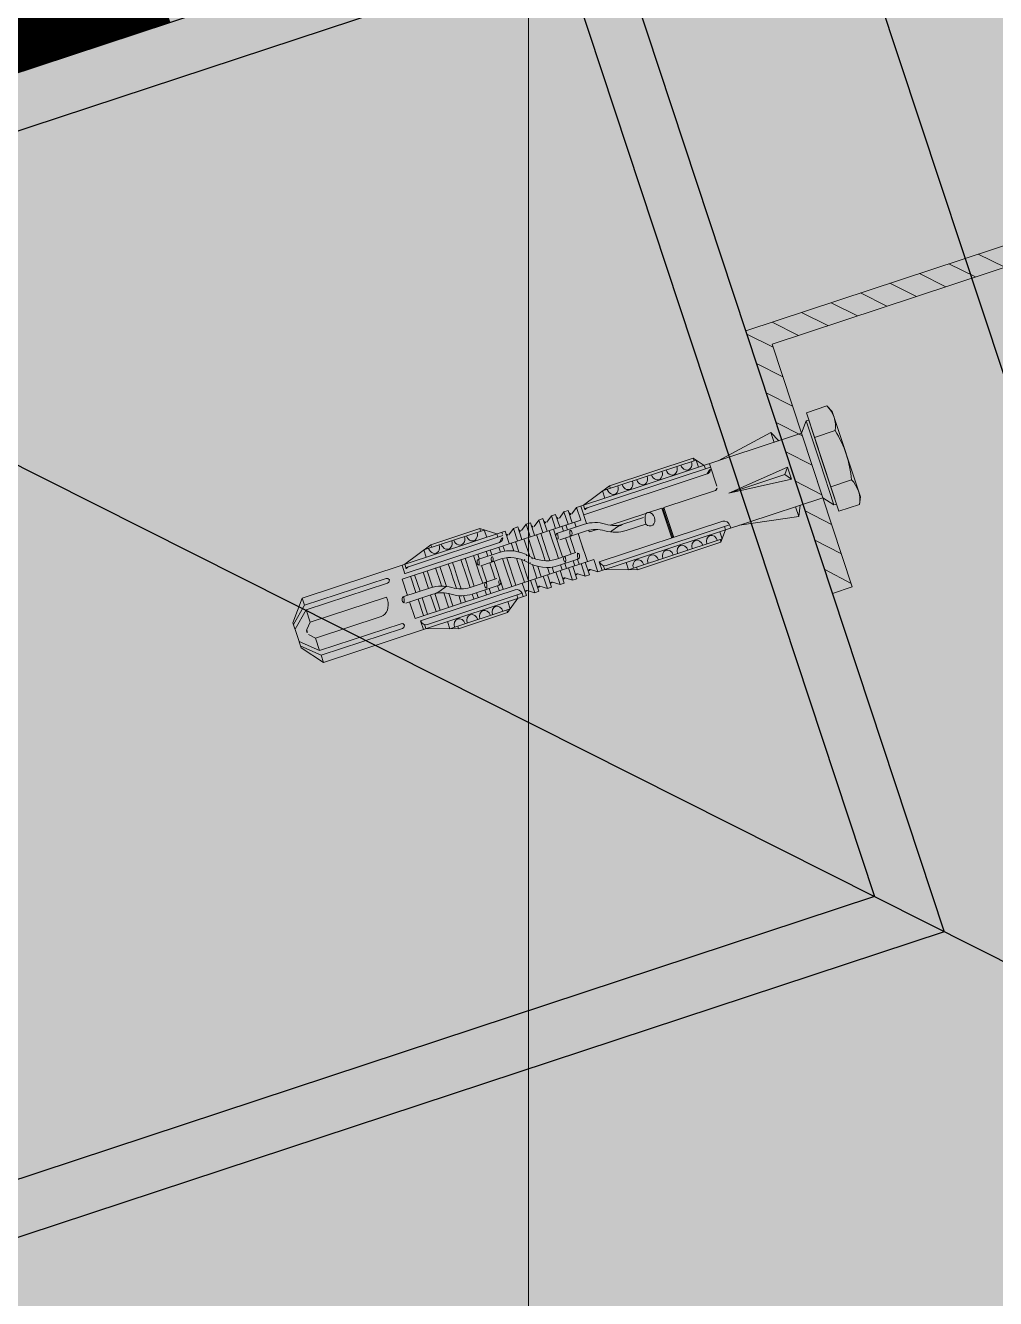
# Model space of a CAD drawing. Header units: metres. Extents: x 678805 to 1359287, y 2747329 to 5497370.
# Drawn here: x 679899.203 to 679899.3432, y 2748651.6376 to 2748651.8217 of the extents above; entities that cross this region are included whole.
import ezdxf

# ---------------------------------------------------------------- set-up
doc = ezdxf.new("R2010")
doc.units = ezdxf.units.M
doc.linetypes.add('XREF_MON_SFT_TREES$0$HIDDEN', pattern=[0.375, 0.25, -0.125])
for name, color, linetype in [('00_XREF_MON_HSC_PAVEMENT', 7, 'Continuous'), ('00_XREF_TWQ_BUILDINGS', 7, 'Continuous'), ('00_XREF_TWQ_SFT_TREES', 7, 'Continuous'), ('XREF_MON_BUILDINGS$0$00-Modulos DEFINIDOS', 7, 'Continuous'), ('XREF_MON_BUILDINGS$0$00-Modulos ROOFS', 2, 'Continuous'), ('XREF_MON_BUILDINGS$0$02-L-01_Structure', 2, 'Continuous'), ('XREF_MON_BUILDINGS$0$02-L-01_Struture aux', 4, 'Continuous'), ('XREF_MON_BUILDINGS$0$02-L-Insulation', 252, 'Continuous'), ('XREF_MON_SFT_TREES$0$SL_TREE_CANOPY', 251, 'XREF_MON_SFT_TREES$0$HIDDEN')]:
    doc.layers.add(name, color=color, linetype=linetype)
doc.layers.add('XREF_MON_BUILDINGS$0$0-WIPEOUTS', color=7, linetype='Continuous', true_color=0xffffff)
doc.layers.add('XREF_MON_SFT_TREES$0$SL_TREE_ACACIA_ETBAICA', color=7, linetype='Continuous', true_color=0x405700)
doc.layers.add('XREF_MON_BUILDINGS$0$00-AUX STRUCTURE', color=3, linetype='Continuous', plot=False)
for name, color, linetype, lineweight in [('XREF_MON_BUILDINGS$0$02-H-251', 251, 'Continuous', 0), ('XREF_MON_BUILDINGS$0$02-L-01_Structure L', 7, 'Continuous', 5), ('XREF_MON_BUILDINGS$0$02-L-01_Structure T', 8, 'Continuous', 5)]:
    doc.layers.add(name, color=color, linetype=linetype, lineweight=lineweight)
for name, color, linetype, lineweight, true_color in [('XREF_MON_BUILDINGS$0$02-KH-01 Water_Toilets', 7, 'Continuous', 30, 0x3877ff), ('XREF_MON_HSC_PAVEMENT$0$03-TR-Pavement_01_Compacted Ground', 7, 'Continuous', 5, 0x5a4f30), ('XREF_MON_HSC_PAVEMENT$0$03-TR-Pavement_06_Concrete Slab in situ', 7, 'Continuous', 9, 0xf7f7f7)]:
    doc.layers.add(name, color=color, linetype=linetype, lineweight=lineweight, true_color=true_color)
doc.layers.get('XREF_MON_BUILDINGS$0$02-KH-01 Water_Toilets').off()
doc.layers.get('XREF_MON_SFT_TREES$0$SL_TREE_ACACIA_ETBAICA').off()
doc.linetypes.add('XREF_MON_BUILDINGS$0$BATTING', pattern='A,0.0001,-0.1,[134,ltypeshp.shx,S=0.1,R=0,X=-0.1,Y=0],-0.2,[134,ltypeshp.shx,S=0.1,R=180,X=0.1,Y=0],-0.1', length=0.4001)

# ---------------------------------------------------------------- blocks, each defined once
blk = doc.blocks.new('XREF_MON_BUILDINGS$0$modulo kiosco')
at = {"layer": 'XREF_MON_BUILDINGS$0$0-WIPEOUTS', "true_color": 0xfcfcfc}
h = blk.add_hatch(color=7, dxfattribs=at)
h.dxf.hatch_style = 1
h.paths.add_polyline_path([(119.6986085139215, -61.62058441969566), (119.6986085125245, -56.82058442011476), (124.4986085132696, -56.82058442058042), (124.4986085123383, -61.62058442132547)])
at = {"layer": 'XREF_MON_BUILDINGS$0$00-Modulos ROOFS'}
blk.add_line((119.6986085125245, -56.82058442011476), (124.4986085118726, -61.62058442248963), dxfattribs=at)
blk = doc.blocks.new('XREF_MON_BUILDINGS$0$PILAR STRUCTURE')
at = {"layer": 'XREF_MON_BUILDINGS$0$02-L-01_Structure', "linetype": 'Continuous'}
h = blk.add_hatch(dxfattribs=at)
h.set_pattern_fill('ANGLE', color=252)
h.set_pattern_definition([(0, (-144.6596111481284, 18.56842418532225), (0, 6.985), [5.08, -1.905]), (90, (-144.6596111481284, 18.56842418532225), (-6.985, 4.277078946022131e-16), [5.08, -1.905])])
h.paths.add_polyline_path([(-0.0800000000000125, -0.08000000000000185), (0.07999999999998408, -0.08000000000000185), (0.07999999999998408, 0.0799999999999983), (-0.0800000000000125, 0.0799999999999983)])
h.paths.add_polyline_path([(-0.07200000000000273, -0.07200000000000273), (0.0719999999999743, -0.07200000000000273), (0.0719999999999743, 0.07199999999999918), (-0.07200000000000273, 0.07199999999999918)], flags=16)
h = blk.add_hatch(color=252, dxfattribs=at)
h.dxf.hatch_style = 1
h.paths.add_polyline_path([(-0.07200000000000273, -0.07200000000000273), (0.0719999999999743, -0.07200000000000273), (0.0719999999999743, 0.07199999999999918), (-0.07200000000000273, 0.07199999999999918)], flags=16)
h.paths.add_polyline_path([(-0.0800000000000125, -0.08000000000000185), (0.07999999999998408, -0.08000000000000185), (0.07999999999998408, 0.0799999999999983), (-0.0800000000000125, 0.0799999999999983)])
for points in [[(-0.0800000000000125, -0.08000000000000185), (0.07999999999998408, -0.08000000000000185), (0.07999999999998408, 0.0799999999999983), (-0.0800000000000125, 0.0799999999999983)], [(-0.07200000000000273, -0.07200000000000273), (0.0719999999999743, -0.07200000000000273), (0.0719999999999743, 0.07199999999999918), (-0.07200000000000273, 0.07199999999999918)]]:
    blk.add_lwpolyline(points, close=True, dxfattribs=at)
blk = doc.blocks.new('XREF_MON_BUILDINGS$0$ULMA_Escuadra40x80_Seccion')
at = {"layer": 'XREF_MON_BUILDINGS$0$02-H-251', "ltscale": 125}
h = blk.add_hatch(dxfattribs=at)
h.set_pattern_fill('ANSI31', color=256, scale=0.001, angle=360, style=0)
h.set_pattern_definition([(45, (0, 0), (-0.002245064030267288, 0.002245064030267289), [])])
h.paths.add_polyline_path([(0, 0.0799999999994725), (0.002999999989697244, 0.0799999999994725), (0.002999999989697244, 0.002999999999701686), (0.03999999999359716, 0.002999999999701686), (0.03999999999359716, 0), (0, 0)])
at = {"layer": 'XREF_MON_BUILDINGS$0$02-L-01_Structure L', "linetype": 'Continuous'}
blk.add_lwpolyline([(0, 0.0799999999994725), (0.002999999989697244, 0.0799999999994725), (0.002999999989697244, 0.002999999999701686), (0.03999999999359716, 0.002999999999701686), (0.03999999999359716, 0), (0, 0)], close=True, dxfattribs=at)
blk = doc.blocks.new('XREF_MON_BUILDINGS$0$ULMA_Anclaje fijacion a forjado y a cerramiento base')
at = {"layer": 'XREF_MON_BUILDINGS$0$02-L-01_Structure T', "linetype": 'Continuous'}
for p, q in [((0.001999999680265319, 0.007505513633077499), (0.0059194662826485, 0.007505513633077499)), ((0.001999999680265319, -0.007505513666728802), (0.001999999680265319, 0.007505513633077499)), ((0.006499999683001079, 0.00650000033328979), (0.0059194662826485, 0.007505513633077499)), ((-0.07549999996990664, 0.004900000054021802), (-0.06990192376542836, 0.006400000053872645)), ((-0.05990525586821605, 0.006000000053973054), (-0.07139474408904789, 0.006000000053973054)), ((-0.07139474408904789, 0.006000000053973054), (-0.07139474408904789, 0.004900000054021802)), ((-0.07139474408904789, 0.006000000053973054), (-0.07139474408904789, 0.004900000054021802)), ((-0.0605980761902174, 0.006400000053872645), (-0.06990192376542836, 0.006400000053872645)), ((-0.06990192376542836, 0.006400000053872645), (-0.06990192376542836, 0.006000000053973054)), ((-0.0605980761902174, 0.006400000053872645), (-0.0605980761902174, 0.006000000053973054)), ((-0.06059807618294144, 0.006400000053872645), (-0.05799999996816041, 0.004900000054021802)), ((-0.05990525586821605, 0.006000000053973054), (-0.05990525586821605, 0.004900000054021802)), ((-0.04149999997025589, 0.004900000054021802), (-0.03590192376577761, 0.006400000053872645)), ((-0.01959999997052364, 0.006000000053973054), (-0.03739474408939714, 0.006000000053973054)), ((-0.03739474408939714, 0.006000000053973054), (-0.03739474408939714, 0.004900000054021802)), ((-0.01999999996769475, 0.006400000053872645), (-0.03590192376577761, 0.006400000053872645)), ((-0.03590192376577761, 0.006400000053872645), (-0.03590192376577761, 0.006000000053973054)), ((-0.01999999996769475, 0.006400000053872645), (-0.01999999996769475, 0.006000000053973054)), ((-0.01849999996920815, 0.004900000054021802), (-0.01999999996769475, 0.006400000053872645)), ((-0.01959999997052364, 0.004900000054021802), (-0.01959999997052364, 0.006000000053973054)), ((-0.005200000319746323, 0.006399999982932059), (-0.01587305490102153, 0.004899999983081216)), ((-0.005199999970500357, 0.004900000054021802), (-0.005199999970500357, 0.006400000053872645)), ((-0.005199999970500357, 0.006400000053872645), (-0.004333974560722709, 0.004900000054021802)), ((0.001500000034866389, 0.006400000053872645), (2.91038304567337e-11, 0.004900000054021802)), ((0.002000000029511284, 0.006400000053872645), (0.001500000034866389, 0.006400000053872645)), ((0.001500000034866389, 5.411493475548923e-11), (0.001500000034866389, 0.006400000053872645)), ((0.002000000029511284, 5.411493475548923e-11), (0.002000000029511284, 0.006400000053872645)), ((0.006499999683001079, -0.006499999667084921), (0.006499999683001079, 0.00650000033328979)), ((-0.09499999996478437, 0.004900000054021802), (-0.09799999996903352, 0.001900000053865369)), ((-0.09500000016123522, 0.003800290978233534), (-0.09800000016548438, 0.001649701530368475)), ((-0.05639999997220002, 0.004900000040834129), (-0.09499999997206032, 0.004900000040834129)), ((-0.09500000016123522, 0.003800290978233534), (-0.09500000016123522, 0.004899999999906868)), ((-0.07949999999982538, 0.003800290978233534), (-0.09500000016123522, 0.003800290978233534)), ((-0.07921132486808347, 0.003735412722562614), (-0.07949999999982538, 0.003800290978233534)), ((-0.07899999999790452, 0.003446737587637472), (-0.07921132486808347, 0.003735412722562614)), ((-0.07599999997182749, 0.003600000040933082), (-0.07599999997182749, 0.004900000040834129)), ((-0.07549999996990664, 0.004266025754077418), (-0.07549999996990664, 0.004900000054021802)), ((-0.05702020314492984, 0.004400000053919939), (-0.07499999996798579, 0.004400000053919939)), ((-0.05799999999726424, 0.004899999999906868), (-0.05799999999726424, 0.004399999999805004)), ((-0.0569999999643187, 0.004600000053869735), (-0.0569999999643187, 0.004900000054021802)), ((-0.05639999997220002, 0.003000000040628947), (-0.05639999997220002, 0.004900000040834129)), ((-0.05479999996896368, 0.004900000040834129), (-0.05594999997265404, 0.004236047240738117)), ((-0.0539999999673455, 0.004900000040834129), (-0.05479999996896368, 0.004900000040834129)), ((-0.05479999996896368, 0.003000000040628947), (-0.05479999996896368, 0.004900000040834129)), ((-0.0539999999673455, 0.003000000040628947), (-0.0539999999673455, 0.004900000040834129)), ((-0.05239999997138511, 0.004900000040834129), (-0.05354999996779952, 0.004236047240738117)), ((-0.05239999997138511, 0.003000000040628947), (-0.05239999997138511, 0.004900000040834129)), ((-0.05159999996976694, 0.004900000040834129), (-0.05239999997138511, 0.004900000040834129)), ((-0.05159999996976694, 0.003000000040628947), (-0.05159999996976694, 0.004900000040834129)), ((-0.04999999997380655, 0.004900000040834129), (-0.05114999997022096, 0.004236047240738117)), ((-0.04919999997218838, 0.004900000040834129), (-0.04999999997380655, 0.004900000040834129)), ((-0.04999999997380655, 0.003000000040628947), (-0.04999999997380655, 0.004900000040834129)), ((-0.04919999997218838, 0.003000000040628947), (-0.04919999997218838, 0.004900000040834129)), ((-0.04759999996895203, 0.004900000040834129), (-0.0487499999726424, 0.004236047240738117)), ((-0.04759999996895203, 0.003000000040628947), (-0.04759999996895203, 0.004900000040834129)), ((-0.04679999996733386, 0.004900000040834129), (-0.04759999996895203, 0.004900000040834129)), ((-0.04679999996733386, 0.003000000040628947), (-0.04679999996733386, 0.004900000040834129)), ((-0.04519999997137347, 0.004900000040834129), (-0.04634999996778788, 0.004236047240738117)), ((-0.0443999999697553, 0.004900000040834129), (-0.04519999997137347, 0.004900000040834129)), ((-0.04519999997137347, 0.003000000040628947), (-0.04519999997137347, 0.004900000040834129)), ((-0.0443999999697553, 0.003000000040628947), (-0.0443999999697553, 0.004900000040834129)), ((-0.04279999997379491, 0.004900000040834129), (-0.04394999997020932, 0.004236047240738117)), ((2.91038304567337e-11, 0.004900000054021802), (-0.04279999996651895, 0.004900000054021802)), ((-0.04279999997379491, 0.003000000040628947), (-0.04279999997379491, 0.004900000040834129)), ((-0.04199999996490078, 0.004900000054021802), (-0.04199999996490078, 0.002243997654204577)), ((-0.04149999997025589, 0.004266025478955271), (-0.04149999997025589, 0.004900000054021802)), ((-0.017520182816952, 0.004400000053919939), (-0.04099999996833503, 0.004400000053919939)), ((-0.01849999996920815, 0.004900000054021802), (-0.01849999996920815, 0.004400000053919939)), ((-0.01749999996536644, 0.004900000054021802), (-0.01749999996536644, 0.001469047654154565)), ((2.91038304567337e-11, 5.411493475548923e-11), (2.91038304567337e-11, 0.004900000054021802)), ((0.001999999680265319, 0.003752758733298833), (0.0059194662826485, 0.003752758733298833)), ((-0.09800000016548438, 0.0009425947491763509), (-0.09500000016123522, 0.00309318419704141)), ((-0.09799999996903352, 5.411493475548923e-11), (-0.09799999996903352, 0.001900000053865369)), ((-0.07950095342675922, 0.00309318419704141), (-0.09500000000116415, 0.00309318419704141)), ((-0.09500000016123522, 0.001212165931974596), (-0.09500000016123522, 0.00309318419704141)), ((-0.07949999999982538, 0.00309318419704141), (-0.07921132486808347, 0.003158062453167076)), ((-0.07921132486808347, 0.003158062453167076), (-0.07899999999790452, 0.003446737587637472)), ((-0.04279999997379491, 0.003000000040628947), (-0.07679999997344567, 0.003000000040628947)), ((-0.07679999997344567, 0.0004999963407499308), (-0.07679999997344567, 0.003000000040628947)), ((-0.05799999996816041, 0.003600000054120756), (-0.07597979684214806, 0.003600000054120756)), ((-0.07519999997020932, 0.0004999878656235524), (-0.07519999997020932, 0.003000000040628947)), ((-0.07439999996859115, 0.000499983615554811), (-0.07439999996859115, 0.003000000040628947)), ((-0.07279999997263076, 0.0004999751408831798), (-0.07279999997263076, 0.003000000040628947)), ((-0.07199999997101258, 0.0004999709158255428), (-0.07199999997101258, 0.003000000040628947)), ((-0.07039999996777624, 0.0007838919409550726), (-0.07039999996777624, 0.003000000040628947)), ((-0.06959999997343402, 0.003000000040628947), (-0.06959999997343402, -3.774075094042928e-05)), ((-0.06799999997019768, 0.001888627379230456), (-0.06799999997019768, 0.003000000054271368)), ((-0.06799999997019768, 0.0008294746289720933), (-0.06799999997019768, 0.001888627379230456)), ((-0.0671999999685795, 0.002098475703860458), (-0.0671999999685795, 0.003000000054271368)), ((-0.0671999999685795, 0.001074557454103342), (-0.0671999999685795, 0.002098475703860458)), ((-0.06559999996534316, 0.002250000054118573), (-0.06559999996534316, 0.003000000054271368)), ((-0.06559999996534316, 0.001250000053914846), (-0.06559999996534316, 0.002250000054118573)), ((-0.06479999997100094, 0.002250000054118573), (-0.06479999997100094, 0.003000000054271368)), ((-0.06479999997100094, 0.001250000053914846), (-0.06479999997100094, 0.002250000054118573)), ((-0.0631999999677646, 0.002250000054118573), (-0.0631999999677646, 0.003000000054271368)), ((-0.0631999999677646, 0.001250000053914846), (-0.0631999999677646, 0.002250000054118573)), ((-0.05863006513391156, 0.002250000000458385), (-0.06250000033469405, 0.002250000000458385)), ((-0.06239999996614642, 0.002250000054118573), (-0.06239999996614642, 0.003000000054271368)), ((-0.06079999997018604, 0.002250000054118573), (-0.06079999997018604, 0.003000000054271368)), ((-0.05999999996856786, 0.002250000054118573), (-0.05999999996856786, 0.003000000054271368)), ((-0.05839999996533152, 0.002246470569389203), (-0.05839999996533152, 0.003000000054271368)), ((-0.0575999999709893, 0.002178927737077174), (-0.0575999999709893, 0.003000000054271368)), ((-0.05599999996775296, 0.001773728350144665), (-0.05599999996775296, 0.003000000054271368)), ((-0.05519999996613478, 0.001419681868355838), (-0.05519999996613478, 0.003000000054271368)), ((-0.05359999997017439, 0.0003147642983094556), (-0.05359999997017439, 0.003000000040628947)), ((-0.05279999996855622, 4.092726157978177e-11), (-0.05279999996855622, 0.003000000040628947)), ((-0.05119999997259583, 4.092726157978177e-11), (-0.05119999997259583, 0.003000000040628947)), ((-0.05039999997097766, 4.092726157978177e-11), (-0.05039999997097766, 0.003000000040628947)), ((-0.04879999996774131, 0.002250000054118573), (-0.04879999996774131, 0.003000000054271368)), ((-0.04879999996774131, 0.001250000053914846), (-0.04879999996774131, 0.00262500005419497)), ((-0.0479999999733991, 4.092726157978177e-11), (-0.0479999999733991, 0.003000000040628947)), ((-0.04238871808775002, 0.002249999982723239), (-0.04750000033527613, 0.002249999982723239)), ((-0.04639999997016275, 0.002250000054118573), (-0.04639999997016275, 0.003000000054271368)), ((-0.04559999996854458, 0.002250000054118573), (-0.04559999996854458, 0.003000000054271368)), ((-0.04399999996530823, 0.002250000054118573), (-0.04399999996530823, 0.003000000054271368)), ((-0.04399999996530823, 0.002250000054118573), (-0.04399999996530823, 0.003000000054271368)), ((-0.01849999996920815, 0.003600000054120756), (-0.04197979586751899, 0.003600000054120756)), ((-0.09799999999813735, 0), (-0.09799999999813735, -0.001900000000205182)), ((-0.09500000000116415, 0.001212165931974596), (-0.09598054861999117, 0.0003815084141933767)), ((-0.08050000000366708, 0.001212165931974596), (-0.09500000000116415, 0.001212165931974596)), ((-0.08050000031653326, 0.0007878340506977111), (-0.08050000031653326, 0.001212165915148944)), ((-0.07238871805748204, 0.0005000000005566108), (-0.07750000029773219, 0.0005000000005566108)), ((-0.07238871783920331, 0.0005000000005566108), (-0.07749997821520083, 0.0005000000005566108)), ((-0.07039999996777624, 0.0002553429039835464), (-0.07039999996777624, 0.0007838919541427458)), ((-0.06799999997019768, 4.092726157978177e-11), (-0.06799999997019768, 0.0008294746157844202)), ((-0.06799999997019768, 4.092726157978177e-11), (-0.06799999997019768, -0.0007950077156237967)), ((-0.0671999999685795, 4.092726157978177e-11), (-0.0671999999685795, 0.001074557440915669)), ((-0.0671999999685795, 4.092726157978177e-11), (-0.0671999999685795, -0.001052696669376019)), ((-0.06559999997261912, 4.092726157978177e-11), (-0.06559999997261912, 0.001250000040727173)), ((-0.06559999997261912, 4.092726157978177e-11), (-0.06559999997261912, -0.001249999959327397)), ((-0.06479999997100094, 4.092726157978177e-11), (-0.06479999997100094, 0.001250000040727173)), ((-0.06479999997100094, 4.092726157978177e-11), (-0.06479999997100094, -0.001249999959327397)), ((-0.0631999999677646, 4.092726157978177e-11), (-0.0631999999677646, 0.001250000040727173)), ((-0.0631999999677646, 4.092726157978177e-11), (-0.0631999999677646, -0.001249999959327397)), ((-0.05863006513391156, 0.001250000000254659), (-0.06249989908974385, 0.001250000000254659)), ((-0.06239999997342238, 4.092726157978177e-11), (-0.06239999997342238, 0.001250000040727173)), ((-0.06239999997342238, 4.092726157978177e-11), (-0.06239999997342238, -0.001249999959327397)), ((-0.06079999997018604, 4.092726157978177e-11), (-0.06079999997018604, 0.001250000040727173)), ((-0.06079999997018604, 4.092726157978177e-11), (-0.06079999997018604, -0.001249999959327397)), ((-0.05999999996856786, 4.092726157978177e-11), (-0.05999999996856786, 0.001250000040727173)), ((-0.05999999996856786, 4.092726157978177e-11), (-0.05999999996856786, -0.002999999959229172)), ((-0.05839999997260747, 4.092726157978177e-11), (-0.05839999997260747, 0.001245927241143363)), ((-0.05839999997260747, 4.092726157978177e-11), (-0.05839999997260747, -0.002999999959229172)), ((-0.0575999999709893, -0.002999999959229172), (-0.0575999999709893, 0.001167863121281698)), ((-0.05599999996775296, 4.092726157978177e-11), (-0.05599999996775296, 0.0006941365782040521)), ((-0.05599999996775296, 4.092726157978177e-11), (-0.05599999996775296, -0.002999999959229172)), ((-0.05519999997341074, 0.0002712911496018933), (-0.05519999997341074, -0.002999999959229172)), ((-0.05279999996855622, 4.092726157978177e-11), (-0.05279999996855622, -0.0002712910677473701)), ((-0.05119999997259583, 4.092726157978177e-11), (-0.05119999997259583, -0.0009957987340385444)), ((-0.05039999997097766, 4.092726157978177e-11), (-0.05039999997097766, -0.001172616259282222)), ((-0.04879999996774131, 4.092726157978177e-11), (-0.04879999996774131, 0.001250000040727173)), ((-0.04879999996774131, 4.092726157978177e-11), (-0.04879999996774131, -0.001249999959327397)), ((-0.0479999999733991, 4.092726157978177e-11), (-0.0479999999733991, -0.001249999959327397)), ((-0.04238871799316257, 0.001249999982974259), (-0.04749997836916009, 0.001249999982974259)), ((-0.04639999997016275, 4.092726157978177e-11), (-0.04639999997016275, 0.001250000040727173)), ((-0.04639999997016275, 4.092726157978177e-11), (-0.04639999997016275, -0.001249999959327397)), ((-0.04559999996854458, 4.092726157978177e-11), (-0.04559999996854458, 0.001250000040727173)), ((-0.04559999996854458, 4.092726157978177e-11), (-0.04559999996854458, -0.001249999959327397)), ((-0.04399999997258419, 4.092726157978177e-11), (-0.04399999997258419, 0.001250000040727173)), ((-0.04399999997258419, 4.092726157978177e-11), (-0.04399999997258419, 0.001250000040727173)), ((-0.04399999997258419, 4.092726157978177e-11), (-0.04399999997258419, -0.001249999959327397)), ((-0.04399999997258419, 4.092726157978177e-11), (-0.04399999997258419, -0.002999999959229172)), ((-0.04199999996490078, 0.001243073279056262), (-0.04199999996490078, 0.0009690476540527015)), ((-0.04049836142075947, 0.0009690476540527015), (-0.04197979586751899, 0.0009690476540527015)), ((-0.03124687392119085, 0.0009690476540527015), (-0.03803526836418314, 0.0009690476540527015)), ((-0.03186602826463059, 0.0004999956327083055), (-0.03561142804392148, 0.0005000794471925474)), ((-0.03561128240835387, 0.0005000000001018634), (-0.03186602558707818, 0.0005000000001018634)), ((-0.02819999996427214, 0.0009690476540527015), (-0.03075312601140467, 0.0009690476540527015)), ((-0.02819999996427214, 0.0009690476540527015), (-0.02799999996932456, 0.0007690476541029057)), ((-0.02819999996427214, 0.0009690476540527015), (-0.02819999996427214, -0.003599999945890886)), ((-0.02779999996710103, 0.0009690476540527015), (-0.02799999996932456, 0.0007690476541029057)), ((-0.02799999996932456, 0.0007690476541029057), (-0.02799999996932456, -0.003599999945890886)), ((-0.02779999996710103, 0.0009690476540527015), (-0.02779999996710103, -0.003599999945890886)), ((-0.01799999996728729, 0.0009690476540527015), (-0.02779999996710103, 0.0009690476540527015)), ((-0.004333974917244632, 0.000915883743800805), (-0.01587305490102153, -1.682565198279917e-11)), ((-0.01587305455177557, 5.411493475548923e-11), (-0.005199999970500357, 5.411493475548923e-11)), ((-0.004333974560722709, 0.0009158838147413917), (-0.005199999970500357, 5.411493475548923e-11)), ((-0.004333974560722709, -0.0009158837065115222), (-0.005199999970500357, 5.411493475548923e-11)), ((-0.004333974560722709, -0.0009158837065115222), (-0.004333974560722709, 0.0009158838147413917)), ((0, 0), (0, -0.004899999999906868)), ((0.001499999998486601, 0), (0.001499999998486601, -0.006400000000212458)), ((0.002000000000407454, 0), (0.002000000000407454, -0.006400000000212458)), ((-0.09799999999813735, -0.0009425947491763509), (-0.09500000000116415, -0.003093184197496157)), ((-0.09500000000116415, -0.003800290978688281), (-0.09799999999813735, -0.001649701530368475)), ((-0.09500000000116415, -0.001212165932429343), (-0.09598054861999117, -0.0003815084141933767)), ((-0.09499999997206032, -0.001212165891502082), (-0.09499999997206032, -0.003093184156568896)), ((-0.08249999999679858, -0.001212165932429343), (-0.09500000000116415, -0.001212165932429343)), ((-0.07238871791923884, -0.0005000000001018634), (-0.07750000016676495, -0.0005000000001018634)), ((-0.07238871795561863, -0.0004999999991923687), (-0.07749997833161615, -0.0004999999991923687)), ((-0.07679999997344567, -0.0004999999591746018), (-0.07679999997344567, -0.002999999959229172)), ((-0.07519999997020932, -0.0004999999591746018), (-0.07519999997020932, -0.002999999959229172)), ((-0.07439999996859115, -0.0004999999591746018), (-0.07439999996859115, -0.002999999959229172)), ((-0.07279999997263076, -0.0004999999591746018), (-0.07279999997263076, -0.002999999959229172)), ((-0.07199999997101258, -0.0004999999591746018), (-0.07199999997101258, -0.002999999959229172)), ((-0.07039999996777624, -0.0008117044189930311), (-0.07039999996777624, -0.002999999959229172)), ((-0.06960000032267999, -0.001128624259763455), (-0.06960000032267999, -0.003000000016982085)), ((-0.06049997165246168, -0.001250034919394238), (-0.06561142800637754, -0.001249920534974081)), ((-0.05359999997017439, -0.0009432666124666866), (-0.05359999997017439, -0.002999999959229172)), ((-0.05279999996855622, -0.001419681760580715), (-0.05279999996855622, -0.002999999946041498)), ((-0.04550000053859549, -0.001249999999799911), (-0.04936993554292712, -0.001249999999799911)), ((-0.0318660280900076, -0.0004999956499887048), (-0.0356114278692985, -0.0005000794649276941)), ((-0.03561128252476919, -0.0004999999991923687), (-0.03186602571076946, -0.0004999999991923687)), ((-0.004333974917244632, -0.0009158837774521089), (-0.01587305490102153, -1.682565198279917e-11)), ((-0.09500000000116415, -0.004899999999906868), (-0.09799999999813735, -0.001900000000205182)), ((-0.07950095342675922, -0.003093184197496157), (-0.09500000000116415, -0.003093184197496157)), ((-0.07921132486808347, -0.003158062453621824), (-0.07949999999982538, -0.003093184197496157)), ((-0.07899999999790452, -0.003446737588092219), (-0.07921132486808347, -0.003158062453621824)), ((-0.07921132486808347, -0.003735412722562614), (-0.07899999999790452, -0.003446737588092219)), ((-0.04279999998107087, -0.003000000000156433), (-0.07679999998072162, -0.003000000000156433)), ((-0.07599999997910345, -0.003600000000005821), (-0.07599999997910345, -0.004899999999906868)), ((-0.05797979587805457, -0.003600000000005821), (-0.07597979685669998, -0.003600000000005821)), ((-0.06799999997019768, -0.001859274363141594), (-0.06799999997019768, -0.002999999946041498)), ((-0.0671999999685795, -0.002079642608805443), (-0.0671999999685795, -0.002999999946041498)), ((-0.0656112825818127, -0.002249999999548891), (-0.06049998287926428, -0.002249999999548891)), ((-0.06559999996534316, -0.002249999945888703), (-0.06559999996534316, -0.002999999946041498)), ((-0.06479999997100094, -0.002249999945888703), (-0.06479999997100094, -0.002999999946041498)), ((-0.0631999999677646, -0.002249999945888703), (-0.0631999999677646, -0.002999999946041498)), ((-0.06239999996614642, -0.002249999945888703), (-0.06239999996614642, -0.002999999946041498)), ((-0.06079999997018604, -0.002249999945888703), (-0.06079999997018604, -0.002999999946041498)), ((-0.05639999997947598, -0.003000000000156433), (-0.05639999997947598, -0.004899999999906868)), ((-0.05479999998351559, -0.003000000000156433), (-0.05479999998351559, -0.004899999999906868)), ((-0.05399999998189742, -0.003000000000156433), (-0.05399999998189742, -0.004899999999906868)), ((-0.05239999997138511, -0.002999999979692802), (-0.05239999997138511, -0.004899999979897984)), ((-0.05159999996976694, -0.002999999979692802), (-0.05159999996976694, -0.004899999979897984)), ((-0.05119999996531988, -0.002030796920735156), (-0.05119999996531988, -0.002999999946041498)), ((-0.05039999997097766, -0.002183035096095409), (-0.05039999997097766, -0.002999999946041498)), ((-0.04999999997380655, -0.002999999979692802), (-0.04999999997380655, -0.004899999979897984)), ((-0.04550000033486867, -0.002249999999548891), (-0.04936993554292712, -0.002249999999548891)), ((-0.04919999997218838, -0.002999999979692802), (-0.04919999997218838, -0.004899999979897984)), ((-0.04879999996774131, -0.002249999945888703), (-0.04879999996774131, -0.002999999946041498)), ((-0.04799999996612314, -0.002249999945888703), (-0.04799999996612314, -0.002999999946041498)), ((-0.04759999996895203, -0.002999999959229172), (-0.04759999996895203, -0.004899999959434354)), ((-0.04679999996733386, -0.002999999959229172), (-0.04679999996733386, -0.004899999959434354)), ((-0.04639999997016275, -0.002249999945888703), (-0.04639999997016275, -0.002999999946041498)), ((-0.04559999996854458, -0.002249999945888703), (-0.04559999996854458, -0.002999999946041498)), ((-0.04519999997137347, -0.002999999959229172), (-0.04519999997137347, -0.004899999959434354)), ((-0.0443999999697553, -0.002999999959229172), (-0.0443999999697553, -0.004899999959434354)), ((-0.04399999996530823, -0.002249999945888703), (-0.04399999996530823, -0.002999999946041498)), ((-0.04279999997379491, -0.002999999959229172), (-0.04279999997379491, -0.004899999959434354)), ((-0.0419999999794527, -0.003600000000005821), (-0.0419999999794527, -0.004899999999906868)), ((-0.01849999999831198, -0.003600000000005821), (-0.04197979589662282, -0.003600000000005821)), ((-0.09499999997206032, -0.003800290937761019), (-0.09499999997206032, -0.004899999959434354)), ((-0.07949999983975431, -0.003800290978688281), (-0.09500000000116415, -0.003800290978688281)), ((-0.05639999997947598, -0.004899999999906868), (-0.09499999997933628, -0.004899999999906868)), ((-0.07949999999982538, -0.003800290978688281), (-0.07921132486808347, -0.003735412722562614)), ((-0.07549999999901047, -0.004266025699962483), (-0.07549999999901047, -0.004899999999906868)), ((-0.07549999999901047, -0.004899999999906868), (-0.06990192380180815, -0.006400000000212458)), ((-0.05699999997887062, -0.004400000000259752), (-0.0749999999825377, -0.004400000000259752)), ((-0.07139474408904789, -0.004899999945791933), (-0.07139474408904789, -0.005999999945743184)), ((-0.07139474408904789, -0.004899999945791933), (-0.07139474408904789, -0.005999999945743184)), ((-0.0605980761902174, -0.006399999946097523), (-0.05799999996816041, -0.004899999945791933)), ((-0.05990525586821605, -0.004899999945791933), (-0.05990525586821605, -0.005999999945743184)), ((-0.05799999999726424, -0.004400000000259752), (-0.05799999999726424, -0.004899999999906868)), ((-0.05699999997887062, -0.004400000000259752), (-0.05699999997887062, -0.004899999999906868)), ((-0.05479999998351559, -0.004899999999906868), (-0.05594999997993, -0.004236047200265602)), ((-0.05399999998189742, -0.004899999999906868), (-0.05479999998351559, -0.004899999999906868)), ((-0.05239999997138511, -0.004899999979897984), (-0.05354999998235144, -0.004236047179801972)), ((-0.05159999996976694, -0.004899999979897984), (-0.05239999997138511, -0.004899999979897984)), ((-0.04999999997380655, -0.004899999979897984), (-0.05114999997022096, -0.004236047179801972)), ((-0.04919999997218838, -0.004899999979897984), (-0.04999999997380655, -0.004899999979897984)), ((-0.04759999996895203, -0.004899999959434354), (-0.0487499999726424, -0.004236047159338341)), ((-0.04679999996733386, -0.004899999959434354), (-0.04759999996895203, -0.004899999959434354)), ((-0.04519999997137347, -0.004899999959434354), (-0.04634999996778788, -0.004236047159338341)), ((-0.0443999999697553, -0.004899999959434354), (-0.04519999997137347, -0.004899999959434354)), ((-0.04279999998107087, -0.004899999999906868), (-0.04394999997748528, -0.004236047200265602)), ((2.91038304567337e-11, -0.004899999945791933), (-0.04279999996651895, -0.004899999945791933)), ((-0.04149999999935972, -0.004266025425295084), (-0.04149999999935972, -0.004899999999906868)), ((-0.04149999999935972, -0.004899999999906868), (-0.0359019238021574, -0.006400000000212458)), ((-0.01752018285333179, -0.004400000000259752), (-0.04099999999743886, -0.004400000000259752)), ((-0.03739474408939714, -0.004899999945791933), (-0.03739474408939714, -0.005999999945743184)), ((-0.01849999996920815, -0.004899999945791933), (-0.01999999996769475, -0.006399999946097523)), ((-0.01959999997052364, -0.004899999945791933), (-0.01959999997052364, -0.005999999945743184)), ((-0.01849999999831198, -0.004400000000259752), (-0.01849999999831198, -0.004899999999906868)), ((-0.01750000000174623, -0.004600000000209548), (-0.01750000000174623, -0.004899999999906868)), ((-0.005199999970500357, -0.006399999946097523), (-0.01587305455177557, -0.004899999945791933)), ((-0.005199999970500357, -0.004899999945791933), (-0.005199999970500357, -0.006399999946097523)), ((-0.005199999970500357, -0.006399999946097523), (-0.004333974560722709, -0.004899999945791933)), ((0.001499999998486601, -0.006400000000212458), (0, -0.004899999999906868)), ((0.001999999680265319, -0.003752755266759777), (0.0059194662826485, -0.003752755266759777)), ((-0.05990525586821605, -0.005999999945743184), (-0.07139474408904789, -0.005999999945743184)), ((-0.06990192376542836, -0.005999999945743184), (-0.06990192376542836, -0.006399999946097523)), ((-0.0605980761902174, -0.006399999946097523), (-0.06990192376542836, -0.006399999946097523)), ((-0.0605980761902174, -0.005999999945743184), (-0.0605980761902174, -0.006399999946097523)), ((-0.01959999997052364, -0.005999999945743184), (-0.03739474408939714, -0.005999999945743184)), ((-0.03590192376577761, -0.005999999945743184), (-0.03590192376577761, -0.006399999946097523)), ((-0.01999999996769475, -0.006399999946097523), (-0.03590192376577761, -0.006399999946097523)), ((-0.01999999996769475, -0.005999999945743184), (-0.01999999996769475, -0.006399999946097523)), ((0.002000000000407454, -0.006400000000212458), (0.001499999998486601, -0.006400000000212458)), ((0.006499999683001079, -0.006499999667084921), (0.0059194662826485, -0.007505512966872629)), ((0.001999999680265319, -0.007505513666728802), (0.0059194662826485, -0.007505513666728802))]:
    blk.add_line(p, q, dxfattribs=at)
for centre, radius, start, end in [((0.003177357582899276, 0.005629136232983001), 0.003322642399999999, 325.6168396574897, 34.38315982743712), ((-0.06949999996868428, 0.006000000053973054), 0.001, 179.9999995831184, 2.240738939747224e-06), ((-0.06709999996382976, 0.006000000053973054), 0.001, 179.9999995831184, 2.240738939747224e-06), ((-0.0646999999662512, 0.006000000053973054), 0.001, 179.9999995831184, 2.240738939747224e-06), ((-0.06229999996867264, 0.006000000053973054), 0.001, 179.9999995831184, 2.240738939747224e-06), ((-0.03549999996903352, 0.006000000053973054), 0.001, 179.9999995831184, 2.240738939747224e-06), ((-0.03549999996903352, 0.006000000053973054), 0.001, 179.9999995831184, 2.240738939747224e-06), ((-0.0326999999670079, 0.006000000053973054), 0.001, 180, 2.657620602956009e-06), ((-0.02989999996498227, 0.006000000053973054), 0.001, 180, 2.657620602956009e-06), ((-0.0270999999702326, 0.006000000053973054), 0.001, 180, 2.657620602956009e-06), ((-0.02429999996820698, 0.006000000053973054), 0.001, 180, 2.657620602956009e-06), ((-0.02149999996618135, 0.006000000053973054), 0.001, 180, 2.657620602956009e-06), ((-0.07502020407264354, 0.00340000005417096), 0.0009999999999999996, 90.00000125064498, 168.46304173404), ((-0.05799999996816041, 0.004600000053869735), 0.001, 269.9999983324734, 2.657620602956009e-06), ((-0.0560999999725027, 0.004495854840570246), 0.0002999999999999972, 179.9999995831184, 299.9999996018432), ((-0.05369999996764818, 0.004495854854212666), 0.0002999999999999972, 179.9999995831184, 299.9999996018432), ((-0.05129999997006962, 0.004495854840570246), 0.0002999999999999972, 179.9999995831184, 299.9999996018432), ((-0.04889999997249106, 0.004495854840570246), 0.0002999999999999972, 179.9999995831184, 299.9999996018432), ((-0.04649999996763654, 0.004495854840570246), 0.0002999999999999972, 179.9999995831184, 299.9999996018432), ((-0.04409999997005798, 0.004495854840570246), 0.0002999999999999972, 180, 299.9999997058804), ((-0.04099999996833503, 0.00340000005417096), 0.0009999999999999996, 90.00000125064498, 168.46304173404), ((-0.01849999996920815, 0.004600000053869735), 0.001, 269.9999983324734, 2.657620602956009e-06), ((-0.005919788716710173, 1.733042154228315e-09), 0.0124197884, 342.4126448496456, 17.58735477779235), ((-0.06250000033469405, 0.001750000000356522), 0.0004999999999999998, 90.00000208440834, 270.0116013998847), ((-0.0604999827046413, 0.001750017459926312), 0.0004999825401999999, 270.0012777422978, 90.00000416881663), ((-0.05863006513391156, -0.005249999999705324), 0.007499999999999999, 48.5903778450324, 90.00000166752666), ((-0.04750000032072421, 0.001749999982621375), 0.0004999999999999998, 90.00000208440834, 270.0025200496549), ((-0.04550000016024569, 0.001749999999901775), 0.0005, 269.9999754039819, 90.00000125064498), ((-0.04238871808775002, -0.00525000001744047), 0.007500000000000002, 61.0463102315051, 90), ((-0.09565735931391828, 0), 0.000499999999999996, 130.2691184803775, 229.7308815196225), ((-0.08250000031694071, 0.0007878340506977111), 0.002, 270, 0), ((-0.07750000016676495, 4.547473508864641e-13), 0.0004999999999999999, 89.9974799503451, 269.9999979155917), ((-0.07750000028318027, 4.547473508864641e-13), 0.0005, 90.00000208440834, 270.0025200496549), ((-0.07238871805748204, -0.006999999999607098), 0.007500000000000002, 61.0463102315051, 90), ((-0.05863006495928857, -0.005249999999705324), 0.006500000000000001, 48.5903778450324, 90.00000166752666), ((-0.05863006511208368, 0.005249999982879672), 0.006499999999999996, 306.1289274904188, 311.4096221549676), ((-0.04936993552837521, -0.005250000016985723), 0.007499999999999999, 128.1222900908017, 131.4096221549676), ((-0.04936993554292712, 0.005250000000614818), 0.006499999999999997, 228.5903778450324, 270), ((-0.04238871803681832, -0.005249999999250576), 0.006500000000000002, 61.04631409580072, 90), ((-0.03561128252476919, 0.007000157873790158), 0.007499999999999998, 241.0463007414357, 270), ((-0.03561128258297686, 0.007000157855600264), 0.006500000000000001, 241.0463102315051, 269.9987176720039), ((-0.03561128240835387, -0.007000157872880663), 0.0075, 90, 111.0361103108176), ((-0.03100000016274862, 0), 0.001000000000000001, 209.9997091887205, 149.9999981873691), ((-0.03100000032281969, 2.819433575496078e-11), 0.001000000000000001, 210.0000018126309, 150.0002908112796), ((-0.01799999996728729, 0.001469047654154565), 0.0004999999999999998, 269.9999983324734, 2.657620602956009e-06), ((-0.07238871791923884, 0.007000000000061846), 0.0075, 270, 291.0394696438425), ((-0.07238871809386183, -0.006999999999607098), 0.006499999999999999, 61.04631409580072, 90), ((-0.0656112825818127, 0.005250157873433636), 0.007499999999999996, 241.0463068707718, 270), ((-0.06561128254543291, 0.005250157873433636), 0.006500000000000001, 241.0463102315051, 269.9987176720039), ((-0.06250000016007107, -0.001749999999901775), 0.0005, 89.98839860011529, 269.9999979155917), ((-0.06049998284288449, -0.001750017459471565), 0.0004999825402000001, 269.9999958311834, 89.99871767200386), ((-0.04936993554292712, 0.005250000000614818), 0.007500000000000001, 228.5903778450324, 270), ((-0.05863006511208368, 0.005249999982879672), 0.007500000000000004, 308.1222900908016, 311.4096221549676), ((-0.04936993552837521, -0.005250000016985723), 0.006499999999999999, 126.1289274904188, 131.4096221549676), ((-0.04750000016065314, -0.001749999999901775), 0.0005, 89.9974799503451, 269.9999979155917), ((-0.04550000033486867, -0.001749999999447027), 0.0005000000000000001, 269.999998749355, 90.00002459601811), ((-0.0750202040799195, -0.003400000000056025), 0.001000000000000004, 191.5369578575029, 269.9999983324734), ((-0.05797979589988245, -0.004600000000209548), 0.001000000000000002, 11.53695900628007, 90), ((-0.04099999998288695, -0.003400000000056025), 0.000999999999999997, 191.5369578575029, 269.9999983324734), ((-0.01849999998376006, -0.004600000000209548), 0.001000000000000001, 2.657620602956009e-06, 90.00000125064498), ((-0.06949999999778811, -0.006000000000312866), 0.001000000000000001, 2.657620602956009e-06, 179.9999995831184), ((-0.06710000000020955, -0.006000000000312866), 0.001000000000000001, 2.657620602956009e-06, 179.9999995831184), ((-0.06470000000263099, -0.006000000000312866), 0.001000000000000001, 2.657620602956009e-06, 179.9999995831184), ((-0.06229999999777647, -0.006000000000312866), 0.001000000000000001, 2.657620602956009e-06, 179.9999995831184), ((-0.05609999997977866, -0.004495854800097732), 0.0002999999999999983, 59.99999984205321, 179.9999995831184), ((-0.0536999999822001, -0.004495854800097732), 0.0002999999999999983, 59.99999984205321, 179.9999995831184), ((-0.05129999997006962, -0.004495854779634101), 0.0002999999999999983, 59.99999984205321, 179.9999995831184), ((-0.04889999997249106, -0.004495854779634101), 0.0002999999999999983, 59.99999984205321, 179.9999995831184), ((-0.04649999996763654, -0.00449585475917047), 0.0002999999999999983, 59.99999984205321, 179.9999995831184), ((-0.04409999997733394, -0.004495854800097732), 0.0002999999999999983, 59.99999984205321, 179.9999995831184), ((-0.03549999999813735, -0.006000000000312866), 0.001000000000000001, 2.657620602956009e-06, 179.9999995831184), ((-0.03549999999813735, -0.006000000000312866), 0.001000000000000001, 2.657620602956009e-06, 179.9999995831184), ((-0.03270000000338769, -0.006000000000312866), 0.001000000000000001, 2.657620602956009e-06, 179.9999995831184), ((-0.02990000000136206, -0.006000000000312866), 0.001000000000000001, 2.657620602956009e-06, 179.9999995831184), ((-0.02709999999933643, -0.006000000000312866), 0.001000000000000001, 2.657620602956009e-06, 179.9999995831184), ((-0.02429999999731081, -0.006000000000312866), 0.001000000000000001, 2.657620602956009e-06, 179.9999995831184), ((-0.02150000000256114, -0.006000000000312866), 0.001000000000000001, 2.657620602956009e-06, 179.9999995831184), ((0.003177357582899276, -0.005629135566778132), 0.003322642399999999, 325.6168396574897, 34.38315982743712)]:
    blk.add_arc(centre, radius, start, end, dxfattribs=at)
blk = doc.blocks.new('XREF_MON_BUILDINGS$0$ULMA_Montante VV')
at = {"layer": 'XREF_MON_BUILDINGS$0$02-H-251', "ltscale": 125}
h = blk.add_hatch(dxfattribs=at)
h.set_pattern_fill('ANSI31', color=256, scale=0.001, angle=450, style=0)
h.set_pattern_definition([(134.9999999999999, (-0.05125000000043656, -0.00250000000005457), (-0.002245064030267289, -0.002245064030267287), [])])
edge = h.paths.add_edge_path()
edge.add_line((-0.05095000000073924, -0.00250000000005457), (0.04844999999841093, -0.00250000000005457))
edge.add_arc((0.04844999999841093, -0.002200000000129876), 0.0003, 270, 360)
edge.add_line((0.04874999999992724, -0.002200000000129876), (0.04874999999992724, -0.0003000000001520675))
edge.add_arc((0.04844999999841093, -0.0003000000001520675), 0.0003, 0, 90)
edge.add_line((0.04844999999841093, 0), (0, 0))
edge.add_line((0, 0), (0, 0.05719999999996617))
edge.add_arc((-0.0003000000015163096, 0.05719999999996617), 0.0003, 0, 90)
edge.add_line((-0.0003000000015163096, 0.05749999999989086), (-0.002200000000811997, 0.05749999999989086))
edge.add_arc((-0.002200000000811997, 0.05719999999996617), 0.0003, 90, 180)
edge.add_line((-0.002500000000509317, 0.05719999999996617), (-0.002500000000509317, 0))
edge.add_line((-0.002500000000509317, 0), (-0.05095000000073924, 0))
edge.add_arc((-0.05095000000073924, -0.0003000000001520675), 0.0003, 90, 180)
edge.add_line((-0.05125000000043656, -0.0003000000001520675), (-0.05125000000043656, -0.002200000000129876))
edge.add_arc((-0.05095000000073924, -0.002200000000129876), 0.0003, 180, 270)
blk = doc.blocks.new('XREF_MON_BUILDINGS$0$A$C61F93961')
at = {"layer": 'XREF_MON_BUILDINGS$0$00-AUX STRUCTURE', "linetype": 'Continuous', "const_width": 0.03}
blk.add_lwpolyline([(5.110545332543033, -4.608008294716487), (9.358545332546626, -4.608008294716487)], dxfattribs=at)
at = {"layer": 'XREF_MON_BUILDINGS$0$02-L-Insulation', "linetype": 'XREF_MON_BUILDINGS$0$BATTING', "ltscale": 0.08}
blk.add_line((0.08526363171290541, -4.724630007771652), (5.110545332542983, -4.721374928467163), dxfattribs=at)
at = {"layer": 'XREF_MON_BUILDINGS$0$02-L-01_Structure', "linetype": 'Continuous', "xscale": -1, "rotation": 180}
blk.add_blockref('XREF_MON_BUILDINGS$0$PILAR STRUCTURE', (5.030545332543049, -4.608008294716488), dxfattribs=at)
at = {"layer": 'XREF_MON_BUILDINGS$0$02-L-01_Struture aux', "xscale": 0.8000000000001819, "rotation": 270}
blk.add_blockref('XREF_MON_BUILDINGS$0$ULMA_Anclaje fijacion a forjado y a cerramiento base', (5.020569831457202, -4.691008294695874), dxfattribs=at)
at = {"layer": 'XREF_MON_BUILDINGS$0$02-L-01_Struture aux', "rotation": 180}
blk.add_blockref('XREF_MON_BUILDINGS$0$ULMA_Escuadra40x80_Seccion', (5.0420698315016, -4.688008294719364), dxfattribs=at)
at = {"layer": 'XREF_MON_BUILDINGS$0$02-L-01_Struture aux'}
blk.add_blockref('XREF_MON_BUILDINGS$0$ULMA_Montante VV', (5.044569831502109, -4.788079383048424), dxfattribs=at)
blk = doc.blocks.new('XREF_MON_BUILDINGS')
at = {"layer": 'XREF_MON_BUILDINGS$0$02-KH-01 Water_Toilets', "linetype": 'Continuous', "rotation": 198.2706825756396}
blk.add_blockref('XREF_MON_BUILDINGS$0$modulo kiosco', (680030.9549282142, 2748635.189725386), dxfattribs=at)
at = {"layer": 'XREF_MON_BUILDINGS$0$00-Modulos DEFINIDOS', "rotation": 108.2706826400016}
blk.add_blockref('XREF_MON_BUILDINGS$0$A$C61F93961', (679896.4361926252, 2748645.51994199), dxfattribs=at)
blk = doc.blocks.new('XREF_MON_SFT_TREES$0$Acacia etbaica')
at = {"layer": 'XREF_MON_SFT_TREES$0$SL_TREE_CANOPY'}
blk.add_circle((0, 0), 3, dxfattribs=at)
blk = doc.blocks.new('XREF_MON_SFT_TREES')
at = {"layer": 'XREF_MON_SFT_TREES$0$SL_TREE_ACACIA_ETBAICA', "rotation": 25.44812939262281}
blk.add_blockref('XREF_MON_SFT_TREES$0$Acacia etbaica', (679901.4654864394, 2748653.037482018), dxfattribs=at)
blk = doc.blocks.new('XREF_MON_HSC_PAVEMENT')
at = {"layer": 'XREF_MON_HSC_PAVEMENT$0$03-TR-Pavement_01_Compacted Ground', "linetype": 'Continuous'}
h = blk.add_hatch(dxfattribs=at)
h.set_pattern_fill('ANSI31', color=256, scale=0.059, angle=45)
h.set_pattern_definition([(90, (652974.1167151183, 2717198.732228751), (-0.187325, 0), [])])
h.paths.add_polyline_path([(679901.3286003172, 2748646.073674789), (679896.4362206, 2748645.519857257), (679891.9899451599, 2748654.202373384), (679897.9907274209, 2748656.183535898)], flags=17)
at = {"layer": 'XREF_MON_HSC_PAVEMENT$0$03-TR-Pavement_06_Concrete Slab in situ', "linetype": 'Continuous'}
h = blk.add_hatch(color=256, dxfattribs=at)
h.dxf.hatch_style = 1
h.paths.add_polyline_path([(679897.9907274209, 2748656.183535898), (679891.9899451599, 2748654.202373384), (679895.5772904027, 2748643.336934777), (679901.3286003172, 2748646.073674789)])

msp = doc.modelspace()

# ---------------------------------------------------------------- block references
at = {"layer": '00_XREF_MON_HSC_PAVEMENT'}
msp.add_blockref('XREF_MON_HSC_PAVEMENT', (0, 0), dxfattribs=at)

# ---------------------------------------------------------------- next in the draw order: block references
at = {"layer": '00_XREF_TWQ_BUILDINGS'}
msp.add_blockref('XREF_MON_BUILDINGS', (0, 0), dxfattribs=at)

# ---------------------------------------------------------------- next in the draw order: block references
msp.add_blockref('XREF_MON_BUILDINGS', (0, 0))

# ---------------------------------------------------------------- next in the draw order: block references
at = {"layer": '00_XREF_TWQ_SFT_TREES'}
msp.add_blockref('XREF_MON_SFT_TREES', (0, 0), dxfattribs=at)

doc.saveas('drawing.dxf')
